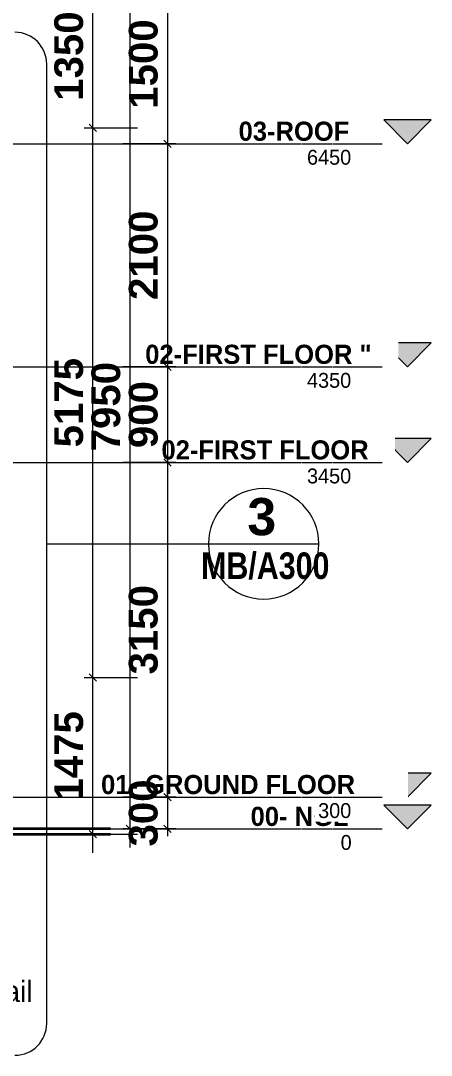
# Model space of a CAD drawing. Header units: inches. Extents: x 22 to 382261, y 22 to 371281.
# Drawn here: x 132911 to 136781, y 137032 to 146771 of the extents above; entities that cross this region are included whole.
import ezdxf

# ---------------------------------------------------------------- set-up
doc = ezdxf.new("R2010")
doc.units = ezdxf.units.IN
doc.header["$MEASUREMENT"] = 0
doc.linetypes.add('Grid Line 1_2_', pattern=[22.225, 12.7, -3.175, 3.175, -3.175])
for name, color, linetype, lineweight in [('A-ANNO-DIMS', 211, 'Continuous', 9), ('A-ANNO-SYMB', 150, 'Continuous', 9), ('A-FLOR', 192, 'Continuous', 9), ('A-FLOR-LEVL', 51, 'Continuous', 9), ('G-ANNO-TEXT', 231, 'Continuous', 9)]:
    doc.layers.add(name, color=color, linetype=linetype, lineweight=lineweight)
doc.styles.add('Arial Narrow_B_2', font='ARIALNB.TTF', dxfattribs={"height": 437.5})
doc.styles.add('Arial_B_1', font='arialbd.ttf', dxfattribs={"height": 180.555556})
doc.styles.add('Arial_B_2', font='arialbd.ttf', dxfattribs={"height": 270.833333})
doc.styles.add('Century Gothic', font='GOTHIC.TTF', dxfattribs={"height": 255})
doc.styles.add('Century Gothic_B', font='GOTHICB.TTF', dxfattribs={"height": 510})
doc.styles.add('Tw Cen MT Condensed', font='TCCM____.TTF', dxfattribs={"height": 1.35})
doc.dimstyles.new('2_2', dxfattribs={"dimscale": 304.8, "dimtxt": 267.818092, "dimasz": 0.227865, "dimexe": 1.377953, "dimexo": 0.0625, "dimgap": 0.287073, "dimtad": 1, "dimdec": 0, "dimzin": 0, "dimdsep": 46, "dimtxsty": 'Arial_B_2', "dimblk1": 'OBLIQUE', "dimblk2": 'OBLIQUE', "dimsah": 1, "dimcen": 0.09, "dimdle": 0.574147, "dimazin": 0, "dimtfac": 1, "dimtdec": 4, "dimtix": 1, "dimtmove": 0, "dimatfit": 3, "dimfxl": 0.574147, "dimfxlon": 1, "dimtvp": 1, "dimtolj": 1, "dimtzin": 0, "dimlwd": 18, "dimlwe": 18, "dimarcsym": 2})

# ---------------------------------------------------------------- blocks, each defined once
blk = doc.blocks.new('Level - Level Head - Circle 2-744587-Section C-C')
at = {"layer": 'A-FLOR-LEVL'}
blk.add_hatch(color=256, dxfattribs=at).paths.add_polyline_path([(16574.3, 224.5), (17023.3, 224.5), (16798.8, 0)])
for p, q in [((16574.3, 224.5), (16798.8, 0)), ((17023.3, 224.5), (16574.3, 224.5)), ((16798.8, 0), (17023.3, 224.5))]:
    blk.add_line(p, q, dxfattribs=at)
blk = doc.blocks.new('_Oblique')
at = {"color": 0, "linetype": 'ByBlock', "lineweight": -2}
blk.add_line((-0.5, -0.5), (0.5, 0.5), dxfattribs=at)
blk = doc.blocks.new('*D5162')
at = {"layer": 'A-ANNO-DIMS', "color": 0, "lineweight": 18, "transparency": 16777216}
for p, q in [((134293.4, 147287.8), (134293.4, 145437.8)), ((134374.4, 147112.8), (133873.4, 147112.8)), ((134374.4, 145612.8), (133873.4, 145612.8))]:
    blk.add_line(p, q, dxfattribs=at)
at = {"layer": 'Defpoints', "color": 0, "transparency": 16777216}
for p in [(134393.4, 147112.8), (134293.4, 145612.8), (134393.4, 145612.8)]:
    blk.add_point(p, dxfattribs=at)
at = {"layer": 'A-ANNO-DIMS', "color": 0, "lineweight": 18, "transparency": 16777216, "xscale": 69.45312499999999, "yscale": 69.45312499999999, "zscale": 69.45312499999999}
for p, rotation in [((134293.4, 147112.8), 90), ((134293.4, 145612.8), 270)]:
    blk.add_blockref('_Oblique', p, dxfattribs=dict(at, rotation=rotation))
at = {"layer": 'A-ANNO-DIMS', "color": 0, "lineweight": 18, "transparency": 16777216, "insert": (134067.6, 146362.8), "char_height": 270.83, "width": 559.685, "attachment_point": 5, "rotation": 90, "style": 'Arial_B_2'}
blk.add_mtext('\\A1;1500', dxfattribs=at)
blk = doc.blocks.new('*D5163')
at = {"layer": 'A-ANNO-DIMS', "color": 0, "lineweight": 18, "transparency": 16777216}
for p, q in [((134293.4, 145787.8), (134293.4, 143337.8)), ((134374.4, 145612.8), (133873.4, 145612.8)), ((134374.4, 143512.8), (133873.4, 143512.8))]:
    blk.add_line(p, q, dxfattribs=at)
at = {"layer": 'Defpoints', "color": 0, "transparency": 16777216}
for p in [(134393.4, 145612.8), (134293.4, 143512.8), (134393.4, 143512.8)]:
    blk.add_point(p, dxfattribs=at)
at = {"layer": 'A-ANNO-DIMS', "color": 0, "lineweight": 18, "transparency": 16777216, "xscale": 69.45312499999999, "yscale": 69.45312499999999, "zscale": 69.45312499999999}
for p, rotation in [((134293.4, 145612.8), 90), ((134293.4, 143512.8), 270)]:
    blk.add_blockref('_Oblique', p, dxfattribs=dict(at, rotation=rotation))
at = {"layer": 'A-ANNO-DIMS', "color": 0, "lineweight": 18, "transparency": 16777216, "insert": (134067.6, 144562.8), "char_height": 270.83, "width": 559.685, "attachment_point": 5, "rotation": 90, "style": 'Arial_B_2'}
blk.add_mtext('\\A1;2100', dxfattribs=at)
blk = doc.blocks.new('*D5164')
at = {"layer": 'A-ANNO-DIMS', "color": 0, "lineweight": 18, "transparency": 16777216}
for p, q in [((134293.4, 143687.8), (134293.4, 142437.8)), ((134374.4, 143512.8), (133873.4, 143512.8)), ((134374.4, 142612.8), (133873.4, 142612.8))]:
    blk.add_line(p, q, dxfattribs=at)
at = {"layer": 'Defpoints', "color": 0, "transparency": 16777216}
for p in [(134393.4, 143512.8), (134293.4, 142612.8), (134393.4, 142612.8)]:
    blk.add_point(p, dxfattribs=at)
at = {"layer": 'A-ANNO-DIMS', "color": 0, "lineweight": 18, "transparency": 16777216, "xscale": 69.45312499999999, "yscale": 69.45312499999999, "zscale": 69.45312499999999}
for p, rotation in [((134293.4, 143512.8), 90), ((134293.4, 142612.8), 270)]:
    blk.add_blockref('_Oblique', p, dxfattribs=dict(at, rotation=rotation))
at = {"layer": 'A-ANNO-DIMS', "color": 0, "lineweight": 18, "transparency": 16777216, "insert": (134067.5, 143062.8), "char_height": 270.83, "width": 419.764, "attachment_point": 5, "rotation": 90, "style": 'Arial_B_2'}
blk.add_mtext('\\A1;900', dxfattribs=at)
blk = doc.blocks.new('*D5165')
at = {"layer": 'A-ANNO-DIMS', "color": 0, "lineweight": 18, "transparency": 16777216}
for p, q in [((134293.4, 142787.8), (134293.4, 139287.8)), ((134374.4, 142612.8), (133873.4, 142612.8)), ((134374.4, 139462.8), (133873.4, 139462.8))]:
    blk.add_line(p, q, dxfattribs=at)
at = {"layer": 'Defpoints', "color": 0, "transparency": 16777216}
for p in [(134393.4, 142612.8), (134293.4, 139462.8), (134393.4, 139462.8)]:
    blk.add_point(p, dxfattribs=at)
at = {"layer": 'A-ANNO-DIMS', "color": 0, "lineweight": 18, "transparency": 16777216, "xscale": 69.45312499999999, "yscale": 69.45312499999999, "zscale": 69.45312499999999}
for p, rotation in [((134293.4, 142612.8), 90), ((134293.4, 139462.8), 270)]:
    blk.add_blockref('_Oblique', p, dxfattribs=dict(at, rotation=rotation))
at = {"layer": 'A-ANNO-DIMS', "color": 0, "lineweight": 18, "transparency": 16777216, "insert": (134067.6, 141037.8), "char_height": 270.83, "width": 559.685, "attachment_point": 5, "rotation": 90, "style": 'Arial_B_2'}
blk.add_mtext('\\A1;3150', dxfattribs=at)
blk = doc.blocks.new('*D5166')
at = {"layer": 'A-ANNO-DIMS', "color": 0, "lineweight": 18, "transparency": 16777216}
for p, q in [((134293.4, 139462.8), (134293.4, 139532.3)), ((134374.4, 139462.8), (133873.4, 139462.8)), ((134293.4, 139462.8), (134293.4, 139162.8)), ((134374.4, 139162.8), (133873.4, 139162.8)), ((134293.4, 139162.8), (134293.4, 139093.4))]:
    blk.add_line(p, q, dxfattribs=at)
at = {"layer": 'Defpoints', "color": 0, "transparency": 16777216}
for p in [(134393.4, 139462.8), (134293.4, 139162.8), (134393.4, 139162.8)]:
    blk.add_point(p, dxfattribs=at)
at = {"layer": 'A-ANNO-DIMS', "color": 0, "lineweight": 18, "transparency": 16777216, "xscale": 69.45312499999999, "yscale": 69.45312499999999, "zscale": 69.45312499999999}
for p, rotation in [((134293.4, 139462.8), 270), ((134293.4, 139162.8), 90)]:
    blk.add_blockref('_Oblique', p, dxfattribs=dict(at, rotation=rotation))
at = {"layer": 'A-ANNO-DIMS', "color": 0, "lineweight": 18, "transparency": 16777216, "insert": (134067.6, 139312.8), "char_height": 270.83, "width": 419.764, "attachment_point": 5, "rotation": 90, "style": 'Arial_B_2'}
blk.add_mtext('\\A1;300', dxfattribs=at)
blk = doc.blocks.new('*D5167')
at = {"layer": 'A-ANNO-DIMS', "color": 0, "lineweight": 18, "transparency": 16777216}
for p, q in [((133591.2, 138937.8), (133591.2, 140762.8)), ((133510.2, 140587.8), (134011.2, 140587.8)), ((133510.2, 139112.8), (134011.2, 139112.8))]:
    blk.add_line(p, q, dxfattribs=at)
at = {"layer": 'Defpoints', "color": 0, "transparency": 16777216}
for p in [(133491.2, 140587.8), (133591.2, 140587.8), (133491.2, 139112.8)]:
    blk.add_point(p, dxfattribs=at)
at = {"layer": 'A-ANNO-DIMS', "color": 0, "lineweight": 18, "transparency": 16777216, "xscale": 69.45312499999999, "yscale": 69.45312499999999, "zscale": 69.45312499999999}
for p, rotation in [((133591.2, 140587.8), 90), ((133591.2, 139112.8), 270)]:
    blk.add_blockref('_Oblique', p, dxfattribs=dict(at, rotation=rotation))
at = {"layer": 'A-ANNO-DIMS', "color": 0, "lineweight": 18, "transparency": 16777216, "insert": (133365.4, 139850.3), "char_height": 270.83, "width": 559.685, "attachment_point": 5, "rotation": 90, "style": 'Arial_B_2'}
blk.add_mtext('\\A1;1475', dxfattribs=at)
blk = doc.blocks.new('*D5168')
at = {"layer": 'A-ANNO-DIMS', "color": 0, "lineweight": 18, "transparency": 16777216}
for p, q in [((133591.2, 140412.8), (133591.2, 145937.8)), ((133510.2, 145762.8), (134011.2, 145762.8)), ((133510.2, 140587.8), (134011.2, 140587.8))]:
    blk.add_line(p, q, dxfattribs=at)
at = {"layer": 'Defpoints', "color": 0, "transparency": 16777216}
for p in [(133491.2, 145762.8), (133591.2, 145762.8), (133491.2, 140587.8)]:
    blk.add_point(p, dxfattribs=at)
at = {"layer": 'A-ANNO-DIMS', "color": 0, "lineweight": 18, "transparency": 16777216, "xscale": 69.45312499999999, "yscale": 69.45312499999999, "zscale": 69.45312499999999}
for p, rotation in [((133591.2, 145762.8), 90), ((133591.2, 140587.8), 270)]:
    blk.add_blockref('_Oblique', p, dxfattribs=dict(at, rotation=rotation))
at = {"layer": 'A-ANNO-DIMS', "color": 0, "lineweight": 18, "transparency": 16777216, "insert": (133365.4, 143175.3), "char_height": 270.83, "width": 559.685, "attachment_point": 5, "rotation": 90, "style": 'Arial_B_2'}
blk.add_mtext('\\A1;5175', dxfattribs=at)
blk = doc.blocks.new('*D5169')
at = {"layer": 'A-ANNO-DIMS', "color": 0, "lineweight": 18, "transparency": 16777216}
for p, q in [((133591.2, 145587.8), (133591.2, 147287.8)), ((133510.2, 147112.8), (134011.2, 147112.8)), ((133510.2, 145762.8), (134011.2, 145762.8))]:
    blk.add_line(p, q, dxfattribs=at)
at = {"layer": 'Defpoints', "color": 0, "transparency": 16777216}
for p in [(133491.2, 147112.8), (133591.2, 147112.8), (133491.2, 145762.8)]:
    blk.add_point(p, dxfattribs=at)
at = {"layer": 'A-ANNO-DIMS', "color": 0, "lineweight": 18, "transparency": 16777216, "xscale": 69.45312499999999, "yscale": 69.45312499999999, "zscale": 69.45312499999999}
for p, rotation in [((133591.2, 147112.8), 90), ((133591.2, 145762.8), 270)]:
    blk.add_blockref('_Oblique', p, dxfattribs=dict(at, rotation=rotation))
at = {"layer": 'A-ANNO-DIMS', "color": 0, "lineweight": 18, "transparency": 16777216, "insert": (133365.4, 146437.8), "char_height": 270.83, "width": 559.685, "attachment_point": 5, "rotation": 90, "style": 'Arial_B_2'}
blk.add_mtext('\\A1;1350', dxfattribs=at)
blk = doc.blocks.new('*D5170')
at = {"layer": 'A-ANNO-DIMS', "color": 0, "lineweight": 18, "transparency": 16777216}
for p, q in [((133940.8, 147287.8), (133940.8, 138987.8)), ((134021.8, 147112.8), (133520.8, 147112.8)), ((133859.9, 139162.8), (134360.8, 139162.8))]:
    blk.add_line(p, q, dxfattribs=at)
at = {"layer": 'Defpoints', "color": 0, "transparency": 16777216}
for p in [(134040.8, 147112.8), (133840.8, 139162.8), (133940.8, 139162.8)]:
    blk.add_point(p, dxfattribs=at)
at = {"layer": 'A-ANNO-DIMS', "color": 0, "lineweight": 18, "transparency": 16777216, "xscale": 69.45312499999999, "yscale": 69.45312499999999, "zscale": 69.45312499999999}
for p, rotation in [((133940.8, 147112.8), 90), ((133940.8, 139162.8), 270)]:
    blk.add_blockref('_Oblique', p, dxfattribs=dict(at, rotation=rotation))
at = {"layer": 'A-ANNO-DIMS', "color": 0, "lineweight": 18, "transparency": 16777216, "insert": (133714.9, 143137.8), "char_height": 270.83, "width": 559.685, "attachment_point": 5, "rotation": 90, "style": 'Arial_B_2'}
blk.add_mtext('\\A1;7950', dxfattribs=at)
blk = doc.blocks.new('Section - Metric Callout-744581-Section C-C')
at = {"layer": 'A-ANNO-SYMB'}
blk.add_line((14923.3, 2683.8), (15963.3, 2683.8), dxfattribs=at)
for start, end in [(0, 180), (180, 360)]:
    blk.add_arc((15443.3, 2683.8), 520, start, end, dxfattribs=at)

msp = doc.modelspace()

# ---------------------------------------------------------------- linework, layer by layer
at = {"layer": 'A-ANNO-SYMB'}
for p, q in [((133156.7, 137331.6), (133156.7, 146361.6)), ((133156.7, 141846.6), (134680.7, 141846.6))]:
    msp.add_line(p, q, dxfattribs=at)
for centre, start, end in [((132856.7, 146361.6), 0, 90), ((132856.7, 137331.6), 270, 0)]:
    msp.add_arc(centre, 300, start, end, dxfattribs=at)
at = {"layer": 'A-FLOR', "lineweight": 35}
for p, q in [((133757.9, 139162.8), (131995.6, 139162.8)), ((131995.6, 139112.8), (133757.9, 139112.8))]:
    msp.add_line(p, q, dxfattribs=at)

# ---------------------------------------------------------------- block references
at = {"layer": 'A-FLOR-LEVL'}
for p in [(119757.4, 145612.8), (119757.4, 143512.8), (119757.4, 142612.8), (119757.4, 139462.8), (119757.4, 139162.8)]:
    msp.add_blockref('Level - Level Head - Circle 2-744587-Section C-C', p, dxfattribs=at)

# ---------------------------------------------------------------- texts
at = {"layer": 'A-ANNO-SYMB', "attachment_point": 1}
for s, insert, char_height, width, style in [('\\fArial|b1|i0|c0|p34|;3', (135046.9, 142277.8), 350, 336.709, 'Arial_B_1'), ('MB/A300', (134611.1, 141765.5), 250, 1459.071, 'Arial Narrow_B_2')]:
    msp.add_mtext(s, dxfattribs=dict(at, insert=insert, char_height=char_height, width=width, style=style))
at = {"layer": 'A-FLOR-LEVL', "insert": (135077.5, 139370.7), "char_height": 180, "width": 1138.396, "attachment_point": 1, "style": 'Century Gothic_B', "bg_fill": 3, "box_fill_scale": 1.25, "bg_fill_color": 256, "bg_fill_true_color": 13158600, "bg_fill_transparency": 0}
msp.add_mtext('00- NGL', dxfattribs=at)
at = {"layer": 'G-ANNO-TEXT', "color": 7, "insert": (128742.3, 137733.4), "char_height": 200, "width": 4200.842, "attachment_point": 1, "style": 'Tw Cen MT Condensed', "bg_fill": 3, "box_fill_scale": 1.25, "bg_fill_color": 256, "bg_fill_true_color": 13158600, "bg_fill_transparency": 0}
msp.add_mtext('Foundation to Structural Engr. detail', dxfattribs=at)

# ---------------------------------------------------------------- dimensions: what is measured, and where the dimension line sits
at = {"layer": 'A-ANNO-DIMS', "lineweight": 18}
for base, p1, p2, override, picture, middle in [((133591.2, 147112.8), (133491.2, 145762.8), (133491.2, 147112.8), {"dimpost": '<>', "dimfxl": 1350}, '*D5169', (133365.4, 146437.8)), ((134293.4, 145612.8), (134393.4, 147112.8), (134393.4, 145612.8), {"dimpost": '<>', "dimfxl": 1500}, '*D5162', (134067.6, 146362.8))]:
    dim = msp.add_linear_dim(base=base, p1=p1, p2=p2, angle=90, dimstyle='2_2', override=override, dxfattribs=at)
    dim.commit()
    dim.dimension.update_dxf_attribs({"geometry": picture, "text_midpoint": middle})

# ---------------------------------------------------------------- next in the draw order: texts
at = {"layer": 'A-FLOR-LEVL', "attachment_point": 1, "bg_fill": 3, "box_fill_scale": 1.25, "bg_fill_color": 256, "bg_fill_true_color": 13158600, "bg_fill_transparency": 0}
for s, insert, char_height, width, style in [('03-ROOF', (134964.5, 145820.7), 180, 1274.683, 'Century Gothic_B'), ('02-FIRST FLOOR "', (134084.5, 143720.7), 180, 2340.927, 'Century Gothic_B'), ('02-FIRST FLOOR', (134237.5, 142820.7), 180, 2156.539, 'Century Gothic_B'), ('01- GROUND FLOOR', (133668.5, 139670.7), 180, 2845.991, 'Century Gothic_B'), ('0', (135926, 139105.4), 140, 128.27, 'Century Gothic')]:
    msp.add_mtext(s, dxfattribs=dict(at, insert=insert, char_height=char_height, width=width, style=style))

# ---------------------------------------------------------------- next in the draw order: linework, layer by layer
at = {"layer": 'A-FLOR-LEVL', "linetype": 'Grid Line 1_2_'}
msp.add_line((109984.2, 139162.8), (136316.8, 139162.8), dxfattribs=at)

# ---------------------------------------------------------------- next in the draw order: texts
at = {"layer": 'A-FLOR-LEVL', "char_height": 140, "attachment_point": 1, "style": 'Century Gothic', "bg_fill": 3, "box_fill_scale": 1.25, "bg_fill_color": 256, "bg_fill_true_color": 13158600, "bg_fill_transparency": 0}
for s, insert, width in [('6450', (135609, 145555.4), 513.08), ('4350', (135609, 143455.4), 513.08), ('3450', (135609, 142555.4), 513.08), ('300', (135714, 139405.4), 384.81)]:
    msp.add_mtext(s, dxfattribs=dict(at, insert=insert, width=width))

# ---------------------------------------------------------------- next in the draw order: dimensions: what is measured, and where the dimension line sits
at = {"layer": 'A-ANNO-DIMS', "lineweight": 18}
for base, p1, p2, override, picture, middle in [((133940.8, 139162.8), (134040.8, 147112.8), (133840.8, 139162.8), {"dimpost": '<>', "dimfxl": 7952.515325}, '*D5170', (133714.9, 143137.8)), ((133591.2, 145762.8), (133491.2, 140587.8), (133491.2, 145762.8), {"dimpost": '<>', "dimfxl": 5175}, '*D5168', (133365.4, 143175.3)), ((134293.4, 143512.8), (134393.4, 145612.8), (134393.4, 143512.8), {"dimpost": '<>', "dimfxl": 2100}, '*D5163', (134067.6, 144562.8)), ((134293.4, 142612.8), (134393.4, 143512.8), (134393.4, 142612.8), {"dimpost": '<>', "dimfxl": 900}, '*D5164', (134067.5, 143062.8)), ((134293.4, 139462.8), (134393.4, 142612.8), (134393.4, 139462.8), {"dimpost": '<>', "dimfxl": 3150}, '*D5165', (134067.6, 141037.8)), ((133591.2, 140587.8), (133491.2, 139112.8), (133491.2, 140587.8), {"dimpost": '<>', "dimfxl": 1475}, '*D5167', (133365.4, 139850.3)), ((134293.4, 139162.8), (134393.4, 139462.8), (134393.4, 139162.8), {"dimpost": '<>', "dimfxl": 300}, '*D5166', (134067.6, 139312.8))]:
    dim = msp.add_linear_dim(base=base, p1=p1, p2=p2, angle=90, dimstyle='2_2', override=override, dxfattribs=at)
    dim.commit()
    dim.dimension.update_dxf_attribs({"geometry": picture, "text_midpoint": middle})

# ---------------------------------------------------------------- next in the draw order: linework, layer by layer
at = {"layer": 'A-FLOR-LEVL', "linetype": 'Grid Line 1_2_'}
for p, q in [((109984.2, 145612.8), (136316.8, 145612.8)), ((109984.2, 143512.8), (136316.8, 143512.8)), ((109984.2, 142612.8), (136316.8, 142612.8)), ((109984.2, 139462.8), (136316.8, 139462.8))]:
    msp.add_line(p, q, dxfattribs=at)

# ---------------------------------------------------------------- next in the draw order: block references
at = {"layer": 'A-ANNO-SYMB'}
msp.add_blockref('Section - Metric Callout-744581-Section C-C', (119757.4, 139162.8), dxfattribs=at)

doc.saveas('drawing.dxf')
